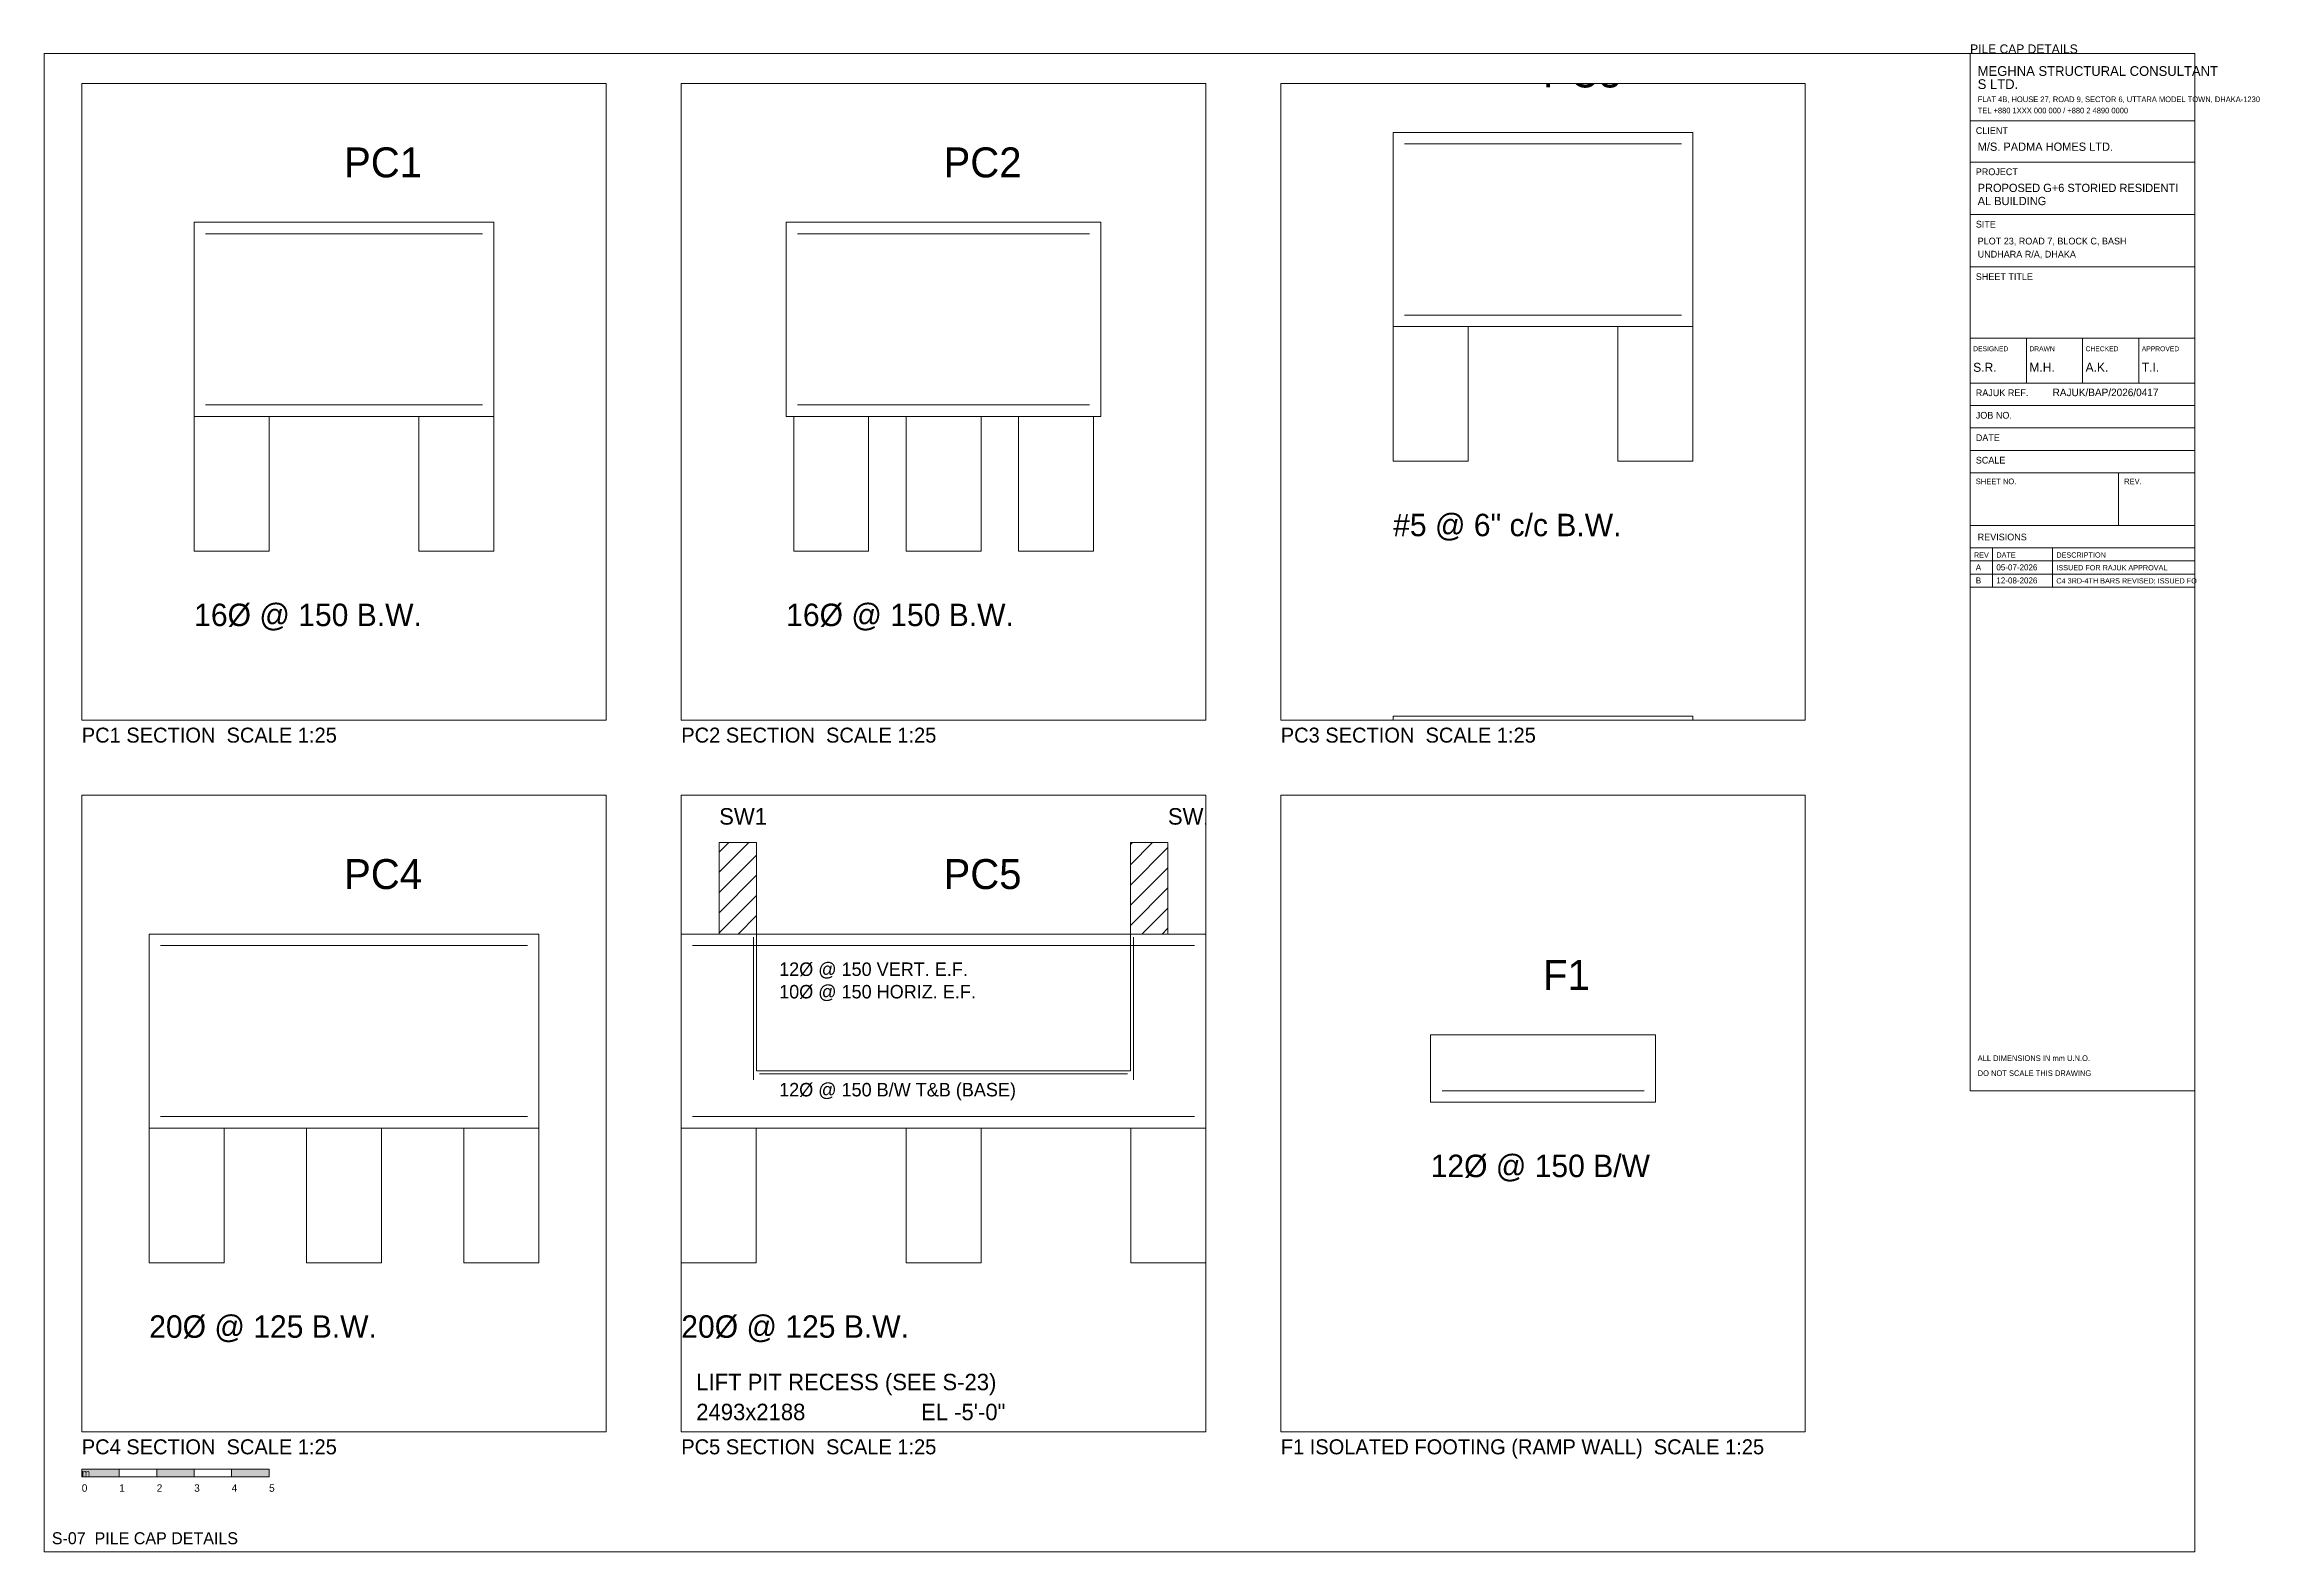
# Paper-space layout 'S-07 PILE CAP DETAILS' of a CAD drawing. Extents: x 10 to 601, y 10 to 412.
# The model-space entities are those that its viewports show. They can reach past a viewport. Long polylines and large blocks are cut down to what shows.
import ezdxf

# ---------------------------------------------------------------- set-up
doc = ezdxf.new("R2010")
doc.units = 0
for name, color, linetype, lineweight, plot in [('Foundation', 3, 'Continuous', 0, False), ('Hatch', 9, 'Continuous', 0, False), ('Rod-1', 6, 'Continuous', 0, False), ('Rod-2', 2, 'Continuous', 0, False), ('Sheet', 7, 'Continuous', 0, False), ('Text-1', 7, 'Continuous', 0, False), ('Text-2', 7, 'Continuous', 0, False), ('TITLE', 7, 'Continuous', 0, False), ('Wall', 1, 'Continuous', 0, False)]:
    doc.layers.add(name, color=color, linetype=linetype, lineweight=lineweight, plot=plot)

# ---------------------------------------------------------------- blocks, each defined once
blk = doc.blocks.new('TITLE_BLOCK')
at = {"layer": 'TITLE'}
for p, q in [((0, -18), (60, -18)), ((0, -29), (60, -29)), ((0, -43), (60, -43)), ((0, -57), (60, -57)), ((0, -76), (60, -76)), ((0, -76), (0, -88)), ((15, -76), (15, -88)), ((30, -76), (30, -88)), ((45, -76), (45, -88)), ((0, -88), (60, -88)), ((0, -94), (60, -94)), ((0, -100), (60, -100)), ((0, -106), (60, -106)), ((0, -112), (60, -112)), ((39.6, -112), (39.6, -126)), ((0, -126), (60, -126)), ((0, -132), (60, -132)), ((0, -132), (60, -132)), ((0, -135.5), (60, -135.5)), ((6, -132), (6, -142.5)), ((22, -132), (22, -142.5)), ((0, -139), (60, -139)), ((0, -142.5), (60, -142.5))]:
    blk.add_line(p, q, dxfattribs=at)
blk.add_lwpolyline([(0, -277), (60, -277), (60, 0), (0, 0)], close=True, dxfattribs=at)
at = {"layer": 'Text-1'}
for tag, height in [('JOBNO', 2), ('SCALE', 2), ('SHEETTITLE', 2.4), ('SHEETTITLE2', 2.4), ('DATE', 2), ('SHEETNO', 4.5), ('REV', 4.5)]:
    blk.add_attdef(tag, (0, 0), '', height=height, dxfattribs=at)
at = {"layer": 'TITLE'}
for s, height, p in [('MEGHNA STRUCTURAL CONSULTANT', 2.6, (2, -6)), ('S LTD.', 2.6, (2, -9.5)), ('FLAT 4B, HOUSE 27, ROAD 9, SECTOR 6, UTTARA MODEL TOWN, DHAKA-1230', 1.5, (2, -13)), ('TEL +880 1XXX 000 000 / +880 2 4890 0000', 1.5, (2, -16)), ('CLIENT', 1.8, (1.5, -21.5)), ('M/S. PADMA HOMES LTD.', 2.2, (2, -26)), ('PROJECT', 1.8, (1.5, -32.5)), ('PROPOSED G+6 STORIED RESIDENTI', 2.2, (2, -37)), ('AL BUILDING', 2.2, (2, -40.5)), ('SITE', 1.8, (1.5, -46.5)), ('UNDHARA R/A, DHAKA', 1.8, (2, -54.5)), ('PLOT 23, ROAD 7, BLOCK C, BASH', 1.8, (2, -51)), ('SHEET TITLE', 1.8, (1.5, -60.5)), ('DESIGNED', 1.3, (0.8, -79.5)), ('S.R.', 2.4, (0.8, -85)), ('DRAWN', 1.3, (15.8, -79.5)), ('M.H.', 2.4, (15.8, -85)), ('A.K.', 2.4, (30.8, -85)), ('CHECKED', 1.3, (30.8, -79.5)), ('APPROVED', 1.3, (45.8, -79.5)), ('T.I.', 2.4, (45.8, -85)), ('RAJUK REF.', 1.8, (1.5, -91.5)), ('RAJUK/BAP/2026/0417', 2, (22, -91.5)), ('JOB NO.', 1.8, (1.5, -97.5)), ('DATE', 1.8, (1.5, -103.5)), ('SCALE', 1.8, (1.5, -109.5)), ('SHEET NO.', 1.5, (1.5, -115)), ('REV.', 1.5, (41.1, -115)), ('REVISIONS', 1.8, (2, -130)), ('REV', 1.4, (1, -134.6)), ('DATE', 1.4, (7, -134.6)), ('DESCRIPTION', 1.4, (23, -134.6)), ('ALL DIMENSIONS IN mm U.N.O.', 1.5, (2, -269)), ('DO NOT SCALE THIS DRAWING', 1.5, (2, -273))]:
    blk.add_text(s, height=height, dxfattribs=at).set_placement(p)
blk = doc.blocks.new('SCALE_BAR')
at = {"layer": 'Sheet'}
h = blk.add_hatch(color=256, dxfattribs=at)
h.dxf.hatch_style = 1
h.paths.add_polyline_path([(0, 0), (10, 0), (10, 2), (0, 2)])
h = blk.add_hatch(color=256, dxfattribs=at)
h.dxf.hatch_style = 1
h.paths.add_polyline_path([(20, 0), (30, 0), (30, 2), (20, 2)])
h = blk.add_hatch(color=256, dxfattribs=at)
h.dxf.hatch_style = 1
h.paths.add_polyline_path([(40, 0), (50, 0), (50, 2), (40, 2)])
for points in [[(0, 0), (10, 0), (10, 2), (0, 2)], [(10, 0), (20, 0), (20, 2), (10, 2)], [(20, 0), (30, 0), (30, 2), (20, 2)], [(30, 0), (40, 0), (40, 2), (30, 2)], [(40, 0), (50, 0), (50, 2), (40, 2)]]:
    blk.add_lwpolyline(points, close=True, dxfattribs=at)
for s, p in [('0', (0, -4)), ('1', (10, -4)), ('2', (20, -4)), ('3', (30, -4)), ('4', (40, -4)), ('5', (50, -4))]:
    blk.add_text(s, height=2, dxfattribs=at).set_placement(p)
at = {"layer": 'Text-1'}
blk.add_attdef('UNIT', (0, 0), '', height=2, dxfattribs=at)
blk = doc.blocks.new('PC3_DETAIL')
at = {"layer": 'Foundation'}
blk.add_lwpolyline([(-1000, -1295.4), (1000, -1295.4), (1000, 0), (-1000, 0)], close=True, dxfattribs=at)

msp = doc.modelspace()

# ---------------------------------------------------------------- hatches: boundary and pattern name
at = {"layer": 'Hatch'}
h = msp.add_hatch(dxfattribs=at)
h.set_pattern_fill('ANSI31', color=256, scale=30)
h.paths.add_polyline_path([(1198503, -200000), (1198753, -200000), (1198753, -199390), (1198503, -199390)])
h = msp.add_hatch(dxfattribs=at)
h.set_pattern_fill('ANSI31', color=256, scale=30)
h.paths.add_polyline_path([(1201247, -200000), (1201497, -200000), (1201497, -199390), (1201247, -199390)])

# ---------------------------------------------------------------- linework, layer by layer
at = {"layer": 'Foundation'}
for points in [[(399000, -201295), (401000, -201295), (401000, -200000), (399000, -200000)], [(598950, -201295), (601050, -201295), (601050, -200000), (598950, -200000)], [(799000, -201295), (801000, -201295), (801000, -200000), (799000, -200000)], [(998700, -201295), (1001300, -201295), (1001300, -200000), (998700, -200000)], [(1198250, -201295), (1201750, -201295), (1201750, -200000), (1198250, -200000)], [(1399250, -200450), (1400750, -200450), (1400750, -200000), (1399250, -200000)], [(399000, -202195), (399500, -202195), (399500, -201295), (399000, -201295)], [(400500, -202195), (401000, -202195), (401000, -201295), (400500, -201295)], [(599000, -202195), (599500, -202195), (599500, -201295), (599000, -201295)], [(599750, -202195), (600250, -202195), (600250, -201295), (599750, -201295)], [(600500, -202195), (601000, -202195), (601000, -201295), (600500, -201295)], [(799000, -202195), (799500, -202195), (799500, -201295), (799000, -201295)], [(799000, -202195), (799500, -202195), (799500, -201295), (799000, -201295)], [(800500, -202195), (801000, -202195), (801000, -201295), (800500, -201295)], [(800500, -202195), (801000, -202195), (801000, -201295), (800500, -201295)], [(998700, -202195), (999200, -202195), (999200, -201295), (998700, -201295)], [(998700, -202195), (999200, -202195), (999200, -201295), (998700, -201295)], [(999750, -202195), (1000250, -202195), (1000250, -201295), (999750, -201295)], [(1000800, -202195), (1001300, -202195), (1001300, -201295), (1000800, -201295)], [(1000800, -202195), (1001300, -202195), (1001300, -201295), (1000800, -201295)], [(1198250, -202195), (1198750, -202195), (1198750, -201295), (1198250, -201295)], [(1198250, -202195), (1198750, -202195), (1198750, -201295), (1198250, -201295)], [(1198250, -202195), (1198750, -202195), (1198750, -201295), (1198250, -201295)], [(1199750, -202195), (1200250, -202195), (1200250, -201295), (1199750, -201295)], [(1199750, -202195), (1200250, -202195), (1200250, -201295), (1199750, -201295)], [(1199750, -202195), (1200250, -202195), (1200250, -201295), (1199750, -201295)], [(1201250, -202195), (1201750, -202195), (1201750, -201295), (1201250, -201295)], [(1201250, -202195), (1201750, -202195), (1201750, -201295), (1201250, -201295)], [(1201250, -202195), (1201750, -202195), (1201750, -201295), (1201250, -201295)]]:
    msp.add_lwpolyline(points, close=True, dxfattribs=at)
msp.add_lwpolyline([(1198753, -200000), (1198753, -200914), (1201247, -200914), (1201247, -200000)], dxfattribs=at)
at = {"layer": 'Rod-1'}
for p, q in [((1198733, -200974), (1198733, -200020)), ((1201267, -200974), (1201267, -200020)), ((1399326, -200374), (1400674, -200374)), ((399076, -201219), (400924, -201219)), ((599026, -201219), (600974, -201219)), ((799076, -201219), (800924, -201219)), ((998776, -201219), (1001224, -201219)), ((1198326, -201219), (1201674, -201219))]:
    msp.add_line(p, q, dxfattribs=at)
at = {"layer": 'Rod-2'}
for p, q in [((399076, -200076), (400924, -200076)), ((599026, -200076), (600974, -200076)), ((799076, -200076), (800924, -200076)), ((998776, -200076), (1001224, -200076)), ((1198326, -200076), (1201674, -200076)), ((1198773, -200934), (1201227, -200934))]:
    msp.add_line(p, q, dxfattribs=at)
at = {"layer": 'Wall'}
for points in [[(1198503, -200000), (1198753, -200000), (1198753, -199390), (1198503, -199390)], [(1201247, -200000), (1201497, -200000), (1201497, -199390), (1201247, -199390)]]:
    msp.add_lwpolyline(points, close=True, dxfattribs=at)

# ---------------------------------------------------------------- block references
at = {"layer": 'Rod-1'}
msp.add_blockref('PC3_DETAIL', (800000, -203895), dxfattribs=at)

# ---------------------------------------------------------------- texts
at = {"layer": 'Text-1'}
for s, height, p in [('SW1', 110, (1198503, -199270)), ('SW1', 110, (1201497, -199270)), ('PC1', 200, (400000, -199700)), ('PC2', 200, (600000, -199700)), ('PC3', 200, (800000, -199700)), ('PC4', 200, (1000000, -199700)), ('PC5', 200, (1200000, -199700)), ('F1', 200, (1400000, -199700))]:
    msp.add_text(s, height=height, dxfattribs=at).set_placement(p)
at = {"layer": 'Text-2'}
for s, height, p in [('12%%C @ 150 VERT. E.F.', 90, (1198903, -200280)), ('10%%C @ 150 HORIZ. E.F.', 90, (1198903, -200430)), ('12%%C @ 150 B/W', 150, (1399250, -200950)), ('12%%C @ 150 B/W T&B (BASE)', 90, (1198903, -201084)), ('16%%C @ 150 B.W.', 150, (399000, -202695)), ('16%%C @ 150 B.W.', 150, (598950, -202695)), ('#5 @ 6" c/c B.W.', 150, (799000, -202695)), ('20%%C @ 125 B.W.', 150, (998700, -202695)), ('20%%C @ 125 B.W.', 150, (1198250, -202695)), ('LIFT PIT RECESS (SEE S-23)', 110, (1198350, -203045)), ('2493x2188', 110, (1198350, -203245)), ('EL -5\'-0"', 110, (1199850, -203245))]:
    msp.add_text(s, height=height, dxfattribs=at).set_placement(p)

psp = doc.layouts.new('S-07 PILE CAP DETAILS')

# ---------------------------------------------------------------- linework, layer by layer
at = {"layer": 'Sheet'}
psp.add_lwpolyline([(10, 10), (584, 10), (584, 410), (10, 410)], close=True, dxfattribs=at)

# ---------------------------------------------------------------- block references
psp.add_blockref('SCALE_BAR', (20, 30), dxfattribs=at).add_auto_attribs({'UNIT': 'm'})
at = {"layer": 'TITLE'}
ref = psp.add_blockref('TITLE_BLOCK', (524, 410), dxfattribs=at)
ref.add_attrib('SHEETTITLE', 'PILE CAP DETAILS', (524, 410), dxfattribs={"layer": 'Text-1', "height": 2.4})

# ---------------------------------------------------------------- texts
at = {"layer": 'Sheet'}
for s, height, p in [('PC1 SECTION  SCALE 1:25', 4, (20, 226)), ('PC2 SECTION  SCALE 1:25', 4, (180, 226)), ('PC3 SECTION  SCALE 1:25', 4, (340, 226)), ('PC4 SECTION  SCALE 1:25', 4, (20, 36)), ('PC5 SECTION  SCALE 1:25', 4, (180, 36)), ('F1 ISOLATED FOOTING (RAMP WALL)  SCALE 1:25', 4, (340, 36)), ('S-07  PILE CAP DETAILS', 3.2, (12, 12))]:
    psp.add_text(s, height=height, dxfattribs=at).set_placement(p)
at = {"layer": 'TITLE'}
for s, height, p in [('A', 1.6, (525.5, 272)), ('05-07-2026', 1.6, (531, 272)), ('ISSUED FOR RAJUK APPROVAL', 1.4, (547, 272)), ('B', 1.6, (525.5, 268.5)), ('12-08-2026', 1.6, (531, 268.5)), ('C4 3RD-4TH BARS REVISED; ISSUED FO', 1.4, (547, 268.5))]:
    psp.add_text(s, height=height, dxfattribs=at).set_placement(p)

# ---------------------------------------------------------------- viewports
at = {"layer": ''}
psp.add_viewport(center=(90, 317), size=(140, 170), view_center_point=(400000, -201197.7), view_height=4250, dxfattribs=at)
for center, view_center_point, status in [((250, 317), (600000, -201197.7), 3), ((410, 317), (800000, -201797.7), 4), ((90, 127), (1000000, -201197.7), 5), ((250, 127), (1200000, -201197.7), 6), ((410, 127), (1400000, -200525), 7)]:
    psp.add_viewport(center=center, size=(140, 170), view_center_point=view_center_point, view_height=4250, status=status, dxfattribs=at)

doc.saveas('drawing.dxf')
